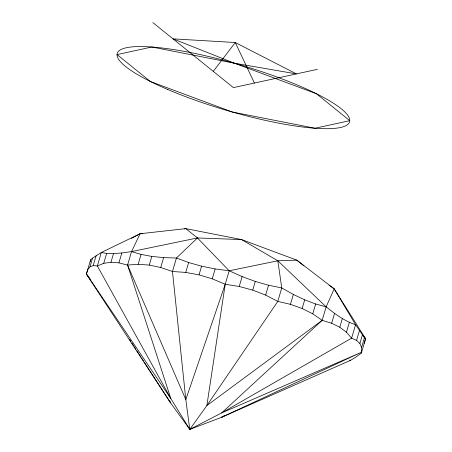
<?xml version="1.0" encoding="UTF-8"?>
<svg xmlns="http://www.w3.org/2000/svg" width="452" height="452" viewBox="0 0 452 452"><rect width="100%" height="100%" fill="white"/><g stroke="black" fill="none" stroke-linecap="round" stroke-linejoin="round"><path stroke-width="0.68" d="M90.377 261.488L90.615 259.787L92.53 258.171L101.31 252.498L140.08 233.74L185.812 228.627L241.509 239.56L296.8 260.137L334.197 288.856L365.589 338.712L361.351 353.085L355.86 357.142L350.69 360.255L221.452 417.343L189.795 429.4L170.596 402.901L86.411 274.042L90.615 259.787M184.472 228.921L185.812 228.627L197.434 237.955L229.187 270.782L225.22 284.251L206.869 405.568L189.795 429.4L170.783 398.483L86.411 274.042L87.705 269.663L89.976 266.844L92.53 258.171M89.976 266.844L93.197 265.606L96.106 255.73M93.197 265.606L97.349 265.974L103.74 263.313L106.644 253.436L113.508 253.6L121.831 252.984L131.532 251.606L197.434 237.955L241.509 239.56L277.839 260.787L326.135 306.863C335.13 313.982 344.514 321.14 355.571 324.694L362.447 334.808L365.589 338.712L364.12 343.39M103.74 263.313L110.955 262.273L113.508 253.6M110.955 262.273L118.921 262.861L121.831 252.984M106.644 253.436L101.31 252.498L97.349 265.974L170.783 398.483L127.566 265.081L131.532 251.606L140.08 233.74L142.866 233.74M118.921 262.861L127.566 265.081L138.165 264.279L141.069 254.403L151.804 256.414L163.63 257.629L176.433 258.024L188.642 262.539L201.586 266.188L215.146 268.946L229.187 270.782L242.119 276.607L255.278 281.432L268.533 285.223L281.754 287.93L293.365 294.461L304.704 299.829L315.66 303.976L326.135 306.863L334.197 288.856L329.039 285.201M138.165 264.279L149.25 265.087L151.804 256.414M149.25 265.087L160.726 267.505L163.63 257.629M160.726 267.505L172.472 271.499L185.738 272.415L188.642 262.539M185.738 272.415L199.033 274.861L201.586 266.188M361.351 353.085L361.589 347.43L359.894 343.48L356.56 340.384L351.605 338.164L346.452 332.226L339.785 327.242L331.661 323.265L322.169 320.332L312.756 313.852L302.151 308.501L290.455 304.337L277.788 301.399L265.623 295.094L252.724 290.105L239.215 286.483L225.22 284.251L212.237 278.822L215.146 268.946M239.215 286.483L242.119 276.607M252.724 290.105L255.278 281.432M265.623 295.094L268.533 285.223M290.455 304.337L293.365 294.461M302.151 308.501L304.704 299.829M312.756 313.852L315.66 303.976M189.478 428.033L189.795 429.4L221.633 412.925L322.169 320.332L326.135 306.863M331.661 323.265L334.57 313.389M339.785 327.242L342.333 318.57M346.452 332.226L349.356 322.349M356.56 340.384L359.464 330.508M359.894 343.48L362.447 334.808M361.589 347.43L364.498 337.554M225.22 284.251L185.806 399.591L189.795 429.4L191.405 428.129M213.276 71.371L235.289 42.528L296.422 73.902L234.43 63.218L151.849 47.008L117.051 54.59L150.414 81.524L232.396 112.034L314.971 128.244L349.769 120.667L316.411 93.728L234.43 63.218L173.003 38.855L235.289 42.528L254.414 83.049M197.434 237.955L176.433 258.024L172.472 271.499L185.806 399.591L127.566 265.081M322.169 320.332L206.869 405.568L277.788 301.399L281.754 287.93L277.839 260.787L229.187 270.782M224.508 415.608L221.452 417.343L361.623 352.187L221.633 412.925L351.605 338.164L355.571 324.694L334.197 288.856M131.385 238.436L140.08 233.74M317.428 69.325L233.413 87.626L152.866 22.6M277.839 260.787L296.8 260.137L303.93 265.9M349.678 360.103L350.69 360.255M131.532 251.606L141.069 254.403M199.033 274.861L212.237 278.822M363.64 336.712L365.589 338.712M86.411 274.042L87.468 275.319M87.598 275.494L87.852 275.844M87.976 276.019L88.36 276.539M88.615 276.884L89.253 277.754M89.88 278.635L90.253 279.166M129.69 339.565L130.837 341.339M131.984 343.113L133.515 345.481M134.278 346.667L135.809 349.034M136.956 350.808L138.481 353.176M139.25 354.362L141.16 357.323M141.922 358.504L143.453 360.871M144.216 362.058L170.596 402.901L169.421 400.348M167.347 89.321A121.102 23.73 16.4 0 0 349.402 122.322A121.102 23.73 16.4 0 0 183.484 51.234A121.102 23.73 16.4 0 0 167.347 89.321"/></g></svg>
